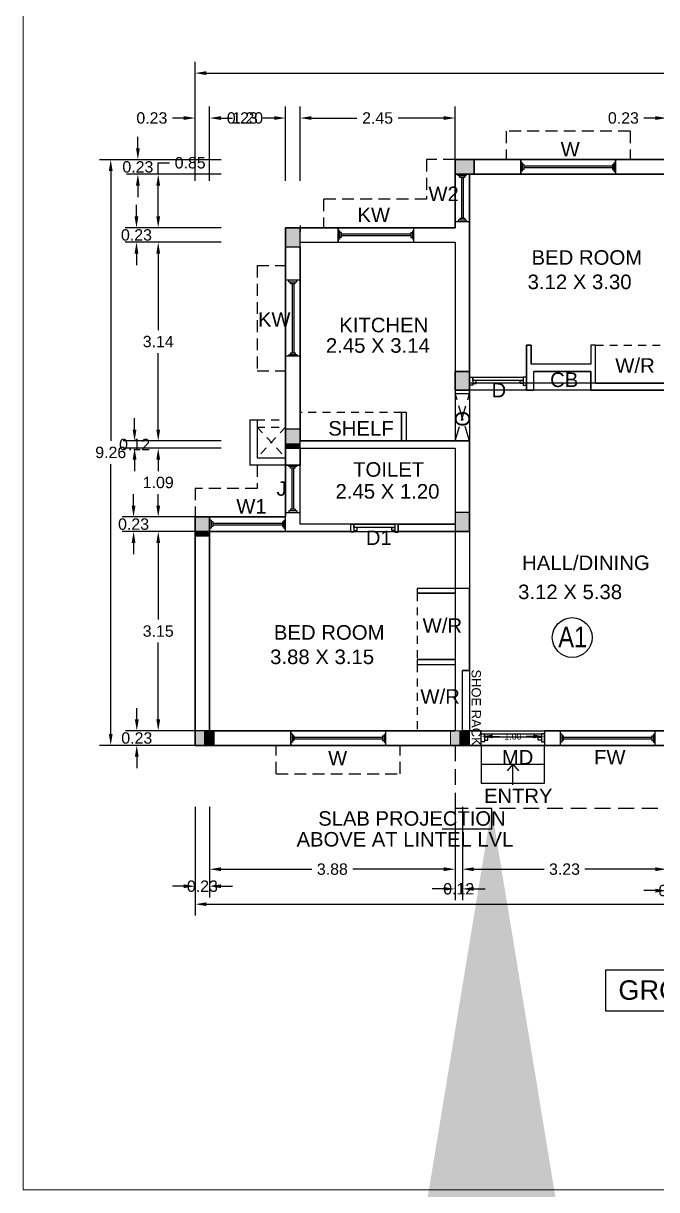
# Model space of a CAD drawing. Header units: metres. Extents: x 10 to 343, y 349 to 530.
# Drawn here: x 148.91 to 158.92, y 367.64 to 386.07 of the extents above; entities that cross this region are included whole.
import ezdxf

# ---------------------------------------------------------------- set-up
doc = ezdxf.new("R2010")
doc.units = ezdxf.units.M
for name, pattern in [('ACAD_ISO02W100', [15, 12, -3]), ('DOT', [0.25, 0, -0.25]), ('HIDDEN', [0.375, 0.25, -0.125]), ('HIDDEN2', [0.1875, 0.125, -0.0625])]:
    doc.linetypes.add(name, pattern=pattern)
for name, color, linetype in [('BLK_1_FLR_0_BLT_UP_AREA', 7, 'Continuous'), ('BLK_1_FLR_0_CARPET_AREA', 25, 'Continuous'), ('BLK_1_FLR_0_KITCHEN', 1, 'Continuous'), ('BLK_1_FLR_0_REGULAR_ROOM_1', 1, 'Continuous'), ('BLK_1_FLR_0_REGULAR_ROOM_2', 1, 'Continuous'), ('BLK_1_FLR_0_REGULAR_ROOM_3', 1, 'Continuous'), ('BLK_1_FLR_0_UNITFA_1', 234, 'Continuous'), ('BLK_1_FLR_0_WC_BATH_1', 3, 'Continuous'), ('COLUMN', 7, 'Continuous'), ('DIM', 215, 'Continuous')]:
    doc.layers.add(name, color=color, linetype=linetype)
doc.layers.add('WAL', color=4, linetype='Continuous', lineweight=0)
doc.layers.add('wall', color=7, linetype='Continuous', lineweight=0)
doc.styles.add('ATT', font='swissck.ttf', dxfattribs={"height": 12})
doc.styles.add('RS3', font='romans.shx', dxfattribs={"width": 0.75, "height": 200})
doc.styles.get("Standard").update_dxf_attribs({"font": 'arial.ttf'})
doc.styles.add('style1', font='micross.ttf')
doc.styles.add('style3', font='arial.ttf')
doc.styles.add('style4', font='romans.shx', dxfattribs={"width": 0.75, "height": 175})
doc.dimstyles.new('1', dxfattribs={"dimtxt": 2, "dimasz": 100, "dimexe": 100, "dimexo": 0, "dimgap": 50, "dimtad": 1, "dimdec": 0, "dimzin": 3, "dimdsep": 46, "dimtxsty": 'RS3', "dimblk": 'ARCHTICK', "dimcen": 150, "dimdle": 100, "dimclrd": 256, "dimclre": 256, "dimclrt": 6, "dimadec": 0, "dimazin": 0, "dimtfac": 1, "dimtdec": 0, "dimtmove": 2, "dimatfit": 3, "dimfxl": 0, "dimlwd": -1, "dimlwe": -1, "dimarcsym": 0})
doc.dimstyles.get("Standard").update_dxf_attribs({"dimtxt": 0.18, "dimasz": 0.18, "dimexe": 0.18, "dimexo": 0.0625, "dimgap": 0.09, "dimtad": 0, "dimtih": 1, "dimtoh": 1, "dimzin": 0, "dimdsep": 46, "dimtxsty": 'Standard', "dimcen": 0.09, "dimadec": 0, "dimazin": 0, "dimtfac": 1, "dimtofl": 0, "dimtmove": 0, "dimatfit": 3, "dimfxl": 0, "dimtolj": 1, "dimtzin": 0, "dimarcsym": 0})

# ---------------------------------------------------------------- blocks, each defined once
blk = doc.blocks.new('*D126')
at = {"color": 0, "lineweight": -2}
for p, q in [((151.622, 383.585), (151.622, 385.467)), ((169.392, 383.585), (169.392, 385.467)), ((151.802, 385.287), (160.122, 385.287)), ((169.212, 385.287), (160.892, 385.287))]:
    blk.add_line(p, q, dxfattribs=at)
at = {"color": 0}
for points in [[(151.802, 385.317), (151.802, 385.257), (151.622, 385.287)], [(169.212, 385.317), (169.212, 385.257), (169.392, 385.287)]]:
    blk.add_solid(points, dxfattribs=at)
at = {"layer": 'Defpoints', "color": 0}
for p in [(169.392, 385.287), (151.622, 383.523), (169.392, 383.523)]:
    blk.add_point(p, dxfattribs=at)
at = {"color": 0, "insert": (160.507, 385.287), "char_height": 0.18, "attachment_point": 5}
blk.add_mtext('\\A1;17.77', dxfattribs=at)
blk = doc.blocks.new('*D128')
at = {"color": 0, "lineweight": -2}
for p, q in [((159.077, 383.585), (159.077, 384.757)), ((159.307, 383.585), (159.307, 384.757)), ((158.897, 384.577), (158.717, 384.577)), ((159.487, 384.577), (159.667, 384.577))]:
    blk.add_line(p, q, dxfattribs=at)
at = {"color": 0}
for points in [[(158.897, 384.607), (158.897, 384.547), (159.077, 384.577)], [(159.487, 384.607), (159.487, 384.547), (159.307, 384.577)]]:
    blk.add_solid(points, dxfattribs=at)
at = {"layer": 'Defpoints', "color": 0}
for p in [(159.077, 384.577), (159.077, 383.523), (159.307, 383.523)]:
    blk.add_point(p, dxfattribs=at)
at = {"color": 0, "insert": (158.393, 384.577), "char_height": 0.18, "attachment_point": 5}
blk.add_mtext('\\A1;0.23', dxfattribs=at)
blk = doc.blocks.new('*D139')
at = {"color": 0, "lineweight": -2}
for p, q in [((159.077, 373.693), (159.077, 372.188)), ((159.307, 373.693), (159.307, 372.188)), ((158.897, 372.368), (158.717, 372.368)), ((159.487, 372.368), (159.667, 372.368))]:
    blk.add_line(p, q, dxfattribs=at)
at = {"color": 0}
for points in [[(158.897, 372.398), (158.897, 372.338), (159.077, 372.368)], [(159.487, 372.398), (159.487, 372.338), (159.307, 372.368)]]:
    blk.add_solid(points, dxfattribs=at)
at = {"layer": 'Defpoints', "color": 0}
for p in [(159.077, 373.756), (159.307, 373.756), (159.307, 372.368)]:
    blk.add_point(p, dxfattribs=at)
at = {"color": 0, "insert": (159.192, 372.368), "char_height": 0.18, "attachment_point": 5}
blk.add_mtext('\\A1;0.23', dxfattribs=at)
blk = doc.blocks.new('*D146')
at = {"color": 0, "lineweight": -2}
for p, q in [((151.622, 373.693), (151.622, 371.974)), ((169.392, 373.693), (169.392, 371.974)), ((151.802, 372.154), (160.122, 372.154)), ((169.212, 372.154), (160.892, 372.154))]:
    blk.add_line(p, q, dxfattribs=at)
at = {"color": 0}
for points in [[(151.802, 372.184), (151.802, 372.124), (151.622, 372.154)], [(169.212, 372.184), (169.212, 372.124), (169.392, 372.154)]]:
    blk.add_solid(points, dxfattribs=at)
at = {"layer": 'Defpoints', "color": 0}
for p in [(151.622, 373.756), (169.392, 373.756), (151.622, 372.154)]:
    blk.add_point(p, dxfattribs=at)
at = {"color": 0, "insert": (160.507, 372.154), "char_height": 0.18, "attachment_point": 5}
blk.add_mtext('\\A1;17.77', dxfattribs=at)
blk = doc.blocks.new('_ArchTick')
at = {"color": 0, "linetype": 'ByBlock', "const_width": 0.15}
blk.add_lwpolyline([(-0.5, -0.5), (0.5, 0.5)], dxfattribs=at)
blk = doc.blocks.new('A$C76A0286D')
at = {"linetype": 'ByBlock', "ltscale": 500}
blk.add_hatch(color=8, dxfattribs=at).paths.add_polyline_path([(0, 0), (230, 0), (230, 300), (0, 300)])
at = {"layer": 'COLUMN'}
blk.add_lwpolyline([(230, 300), (230, 0), (0, 0), (0, 300)], close=True, dxfattribs=at)
blk = doc.blocks.new('*D148')
at = {"color": 0, "lineweight": -2}
for p, q in [((159.077, 383.585), (159.077, 384.757)), ((159.307, 383.585), (159.307, 384.757)), ((158.897, 384.577), (158.717, 384.577)), ((159.487, 384.577), (159.667, 384.577))]:
    blk.add_line(p, q, dxfattribs=at)
at = {"color": 0}
for points in [[(158.897, 384.607), (158.897, 384.547), (159.077, 384.577)], [(159.487, 384.607), (159.487, 384.547), (159.307, 384.577)]]:
    blk.add_solid(points, dxfattribs=at)
at = {"layer": 'Defpoints', "color": 0}
for p in [(159.077, 384.577), (159.077, 383.523), (159.307, 383.523)]:
    blk.add_point(p, dxfattribs=at)
at = {"color": 0, "insert": (158.393, 384.577), "char_height": 0.18, "attachment_point": 5}
blk.add_mtext('\\A1;0.23', dxfattribs=at)
blk = doc.blocks.new('*D74')
at = {"color": 0, "lineweight": -2}
for p, q in [((153.282, 383.585), (153.282, 384.757)), ((155.732, 383.585), (155.732, 384.757)), ((153.462, 384.577), (154.181, 384.577)), ((155.552, 384.577), (154.833, 384.577))]:
    blk.add_line(p, q, dxfattribs=at)
at = {"color": 0}
for points in [[(153.462, 384.607), (153.462, 384.547), (153.282, 384.577)], [(155.552, 384.607), (155.552, 384.547), (155.732, 384.577)]]:
    blk.add_solid(points, dxfattribs=at)
at = {"layer": 'Defpoints', "color": 0}
for p in [(153.282, 384.577), (153.282, 383.523), (155.732, 383.523)]:
    blk.add_point(p, dxfattribs=at)
at = {"color": 0, "insert": (154.507, 384.577), "char_height": 0.18, "attachment_point": 5}
blk.add_mtext('\\A1;2.45', dxfattribs=at)
blk = doc.blocks.new('*D75')
at = {"color": 0, "lineweight": -2}
for p, q in [((153.052, 383.585), (153.052, 384.757)), ((153.282, 383.585), (153.282, 384.757)), ((152.872, 384.577), (152.692, 384.577)), ((153.462, 384.577), (153.642, 384.577))]:
    blk.add_line(p, q, dxfattribs=at)
at = {"color": 0}
for points in [[(152.872, 384.607), (152.872, 384.547), (153.052, 384.577)], [(153.462, 384.607), (153.462, 384.547), (153.282, 384.577)]]:
    blk.add_solid(points, dxfattribs=at)
at = {"layer": 'Defpoints', "color": 0}
for p in [(153.052, 384.577), (153.052, 383.523), (153.282, 383.523)]:
    blk.add_point(p, dxfattribs=at)
at = {"color": 0, "insert": (152.368, 384.577), "char_height": 0.18, "attachment_point": 5}
blk.add_mtext('\\A1;0.23', dxfattribs=at)
blk = doc.blocks.new('*D76')
at = {"color": 0, "lineweight": -2}
for p, q in [((151.852, 383.585), (151.852, 384.757)), ((153.052, 383.585), (153.052, 384.757)), ((152.032, 384.577), (152.137, 384.577)), ((152.872, 384.577), (152.767, 384.577))]:
    blk.add_line(p, q, dxfattribs=at)
at = {"color": 0}
for points in [[(152.032, 384.607), (152.032, 384.547), (151.852, 384.577)], [(152.872, 384.607), (152.872, 384.547), (153.052, 384.577)]]:
    blk.add_solid(points, dxfattribs=at)
at = {"layer": 'Defpoints', "color": 0}
for p in [(151.852, 384.577), (151.852, 383.523), (153.052, 383.523)]:
    blk.add_point(p, dxfattribs=at)
at = {"color": 0, "insert": (152.452, 384.577), "char_height": 0.18, "attachment_point": 5}
blk.add_mtext('\\A1;1.20', dxfattribs=at)
blk = doc.blocks.new('*D77')
at = {"color": 0, "lineweight": -2}
for p, q in [((151.622, 383.585), (151.622, 384.757)), ((151.852, 383.585), (151.852, 384.757)), ((151.442, 384.577), (151.262, 384.577)), ((152.032, 384.577), (152.212, 384.577))]:
    blk.add_line(p, q, dxfattribs=at)
at = {"color": 0}
for points in [[(151.442, 384.607), (151.442, 384.547), (151.622, 384.577)], [(152.032, 384.607), (152.032, 384.547), (151.852, 384.577)]]:
    blk.add_solid(points, dxfattribs=at)
at = {"layer": 'Defpoints', "color": 0}
for p in [(151.622, 384.577), (151.622, 383.523), (151.852, 383.523)]:
    blk.add_point(p, dxfattribs=at)
at = {"color": 0, "insert": (150.938, 384.577), "char_height": 0.18, "attachment_point": 5}
blk.add_mtext('\\A1;0.23', dxfattribs=at)
blk = doc.blocks.new('*D78')
at = {"color": 0, "lineweight": -2}
for p, q in [((150.649, 378.454), (150.649, 378.634)), ((152.032, 378.274), (150.469, 378.274)), ((152.032, 378.044), (150.469, 378.044)), ((150.649, 377.864), (150.649, 377.684))]:
    blk.add_line(p, q, dxfattribs=at)
at = {"color": 0}
for points in [[(150.619, 378.454), (150.679, 378.454), (150.649, 378.274)], [(150.619, 377.864), (150.679, 377.864), (150.649, 378.044)]]:
    blk.add_solid(points, dxfattribs=at)
at = {"layer": 'Defpoints', "color": 0}
for p in [(150.649, 378.274), (152.094, 378.274), (152.094, 378.044)]:
    blk.add_point(p, dxfattribs=at)
at = {"color": 0, "insert": (150.649, 378.159), "char_height": 0.18, "attachment_point": 5}
blk.add_mtext('\\A1;0.23', dxfattribs=at)
blk = doc.blocks.new('*D79')
at = {"color": 0, "lineweight": -2}
for p, q in [((152.032, 378.044), (150.859, 378.044)), ((151.039, 377.864), (151.039, 376.651)), ((151.039, 375.074), (151.039, 376.287)), ((152.032, 374.894), (150.859, 374.894))]:
    blk.add_line(p, q, dxfattribs=at)
at = {"color": 0}
for points in [[(151.009, 377.864), (151.069, 377.864), (151.039, 378.044)], [(151.009, 375.074), (151.069, 375.074), (151.039, 374.894)]]:
    blk.add_solid(points, dxfattribs=at)
at = {"layer": 'Defpoints', "color": 0}
for p in [(152.094, 378.044), (151.039, 374.894), (152.094, 374.894)]:
    blk.add_point(p, dxfattribs=at)
at = {"color": 0, "insert": (151.039, 376.469), "char_height": 0.18, "attachment_point": 5}
blk.add_mtext('\\A1;3.15', dxfattribs=at)
blk = doc.blocks.new('*D80')
at = {"color": 0, "lineweight": -2}
for p, q in [((150.7, 375.074), (150.7, 375.254)), ((152.032, 374.894), (150.52, 374.894)), ((152.032, 374.664), (150.52, 374.664)), ((150.7, 374.484), (150.7, 374.304))]:
    blk.add_line(p, q, dxfattribs=at)
at = {"color": 0}
for points in [[(150.67, 375.074), (150.73, 375.074), (150.7, 374.894)], [(150.67, 374.484), (150.73, 374.484), (150.7, 374.664)]]:
    blk.add_solid(points, dxfattribs=at)
at = {"layer": 'Defpoints', "color": 0}
for p in [(152.094, 374.894), (150.7, 374.664), (152.094, 374.664)]:
    blk.add_point(p, dxfattribs=at)
at = {"color": 0, "insert": (150.7, 374.779), "char_height": 0.18, "attachment_point": 5}
blk.add_mtext('\\A1;0.23', dxfattribs=at)
blk = doc.blocks.new('*D81')
at = {"color": 0, "lineweight": -2}
for p, q in [((152.032, 379.359), (150.859, 379.359)), ((151.039, 379.179), (151.039, 378.999)), ((151.039, 378.454), (151.039, 378.635)), ((152.032, 378.274), (150.859, 378.274))]:
    blk.add_line(p, q, dxfattribs=at)
at = {"color": 0}
for points in [[(151.009, 379.179), (151.069, 379.179), (151.039, 379.359)], [(151.009, 378.454), (151.069, 378.454), (151.039, 378.274)]]:
    blk.add_solid(points, dxfattribs=at)
at = {"layer": 'Defpoints', "color": 0}
for p in [(151.039, 379.359), (152.094, 379.359), (152.094, 378.274)]:
    blk.add_point(p, dxfattribs=at)
at = {"color": 0, "insert": (151.039, 378.817), "char_height": 0.18, "attachment_point": 5}
blk.add_mtext('\\A1;1.09', dxfattribs=at)
blk = doc.blocks.new('*D82')
at = {"color": 0, "lineweight": -2}
for p, q in [((150.665, 379.654), (150.665, 379.834)), ((152.032, 379.474), (150.485, 379.474)), ((152.032, 379.359), (150.485, 379.359)), ((150.665, 379.179), (150.665, 378.999))]:
    blk.add_line(p, q, dxfattribs=at)
at = {"color": 0}
for points in [[(150.635, 379.654), (150.695, 379.654), (150.665, 379.474)], [(150.635, 379.179), (150.695, 379.179), (150.665, 379.359)]]:
    blk.add_solid(points, dxfattribs=at)
at = {"layer": 'Defpoints', "color": 0}
for p in [(150.665, 379.474), (152.094, 379.474), (152.094, 379.359)]:
    blk.add_point(p, dxfattribs=at)
at = {"color": 0, "insert": (150.665, 379.417), "char_height": 0.18, "attachment_point": 5}
blk.add_mtext('\\A1;0.12', dxfattribs=at)
blk = doc.blocks.new('*D83')
at = {"color": 0, "lineweight": -2}
for p, q in [((152.032, 382.614), (150.859, 382.614)), ((151.039, 382.434), (151.039, 381.226)), ((151.039, 379.654), (151.039, 380.862)), ((152.032, 379.474), (150.859, 379.474))]:
    blk.add_line(p, q, dxfattribs=at)
at = {"color": 0}
for points in [[(151.009, 382.434), (151.069, 382.434), (151.039, 382.614)], [(151.009, 379.654), (151.069, 379.654), (151.039, 379.474)]]:
    blk.add_solid(points, dxfattribs=at)
at = {"layer": 'Defpoints', "color": 0}
for p in [(151.039, 382.614), (152.094, 382.614), (152.094, 379.474)]:
    blk.add_point(p, dxfattribs=at)
at = {"color": 0, "insert": (151.039, 381.044), "char_height": 0.18, "attachment_point": 5}
blk.add_mtext('\\A1;3.14', dxfattribs=at)
blk = doc.blocks.new('*D84')
at = {"color": 0, "lineweight": -2}
for p, q in [((150.695, 383.024), (150.695, 383.204)), ((152.032, 382.844), (150.515, 382.844)), ((152.032, 382.614), (150.515, 382.614)), ((150.695, 382.434), (150.695, 382.254))]:
    blk.add_line(p, q, dxfattribs=at)
at = {"color": 0}
for points in [[(150.665, 383.024), (150.725, 383.024), (150.695, 382.844)], [(150.665, 382.434), (150.725, 382.434), (150.695, 382.614)]]:
    blk.add_solid(points, dxfattribs=at)
at = {"layer": 'Defpoints', "color": 0}
for p in [(150.695, 382.844), (152.094, 382.844), (152.094, 382.614)]:
    blk.add_point(p, dxfattribs=at)
at = {"color": 0, "insert": (150.695, 382.729), "char_height": 0.18, "attachment_point": 5}
blk.add_mtext('\\A1;0.23', dxfattribs=at)
blk = doc.blocks.new('*D85')
at = {"color": 0, "lineweight": -2}
for p, q in [((151.039, 383.689), (151.039, 383.869)), ((151.039, 383.869), (151.219, 383.869)), ((152.032, 383.689), (150.859, 383.689)), ((151.039, 383.024), (151.039, 383.509)), ((152.032, 382.844), (150.859, 382.844))]:
    blk.add_line(p, q, dxfattribs=at)
at = {"color": 0}
for points in [[(151.009, 383.509), (151.069, 383.509), (151.039, 383.689)], [(151.009, 383.024), (151.069, 383.024), (151.039, 382.844)]]:
    blk.add_solid(points, dxfattribs=at)
at = {"layer": 'Defpoints', "color": 0}
for p in [(151.039, 383.689), (152.094, 383.689), (152.094, 382.844)]:
    blk.add_point(p, dxfattribs=at)
at = {"color": 0, "insert": (151.544, 383.869), "char_height": 0.18, "attachment_point": 5}
blk.add_mtext('\\A1;0.85', dxfattribs=at)
blk = doc.blocks.new('*D86')
at = {"color": 0, "lineweight": -2}
for p, q in [((150.717, 384.099), (150.717, 384.279)), ((152.032, 383.919), (150.537, 383.919)), ((152.032, 383.689), (150.537, 383.689)), ((150.717, 383.509), (150.717, 383.329))]:
    blk.add_line(p, q, dxfattribs=at)
at = {"color": 0}
for points in [[(150.687, 384.099), (150.747, 384.099), (150.717, 383.919)], [(150.687, 383.509), (150.747, 383.509), (150.717, 383.689)]]:
    blk.add_solid(points, dxfattribs=at)
at = {"layer": 'Defpoints', "color": 0}
for p in [(150.717, 383.919), (152.094, 383.919), (152.094, 383.689)]:
    blk.add_point(p, dxfattribs=at)
at = {"color": 0, "insert": (150.717, 383.804), "char_height": 0.18, "attachment_point": 5}
blk.add_mtext('\\A1;0.23', dxfattribs=at)
blk = doc.blocks.new('*D87')
at = {"color": 0, "lineweight": -2}
for p, q in [((152.032, 383.919), (150.108, 383.919)), ((150.288, 383.739), (150.288, 379.474)), ((150.288, 374.844), (150.288, 379.11)), ((152.032, 374.664), (150.108, 374.664))]:
    blk.add_line(p, q, dxfattribs=at)
at = {"color": 0}
for points in [[(150.258, 383.739), (150.318, 383.739), (150.288, 383.919)], [(150.258, 374.844), (150.318, 374.844), (150.288, 374.664)]]:
    blk.add_solid(points, dxfattribs=at)
at = {"layer": 'Defpoints', "color": 0}
for p in [(150.288, 383.919), (152.094, 383.919), (152.094, 374.664)]:
    blk.add_point(p, dxfattribs=at)
at = {"color": 0, "insert": (150.288, 379.292), "char_height": 0.18, "attachment_point": 5}
blk.add_mtext('\\A1;9.26', dxfattribs=at)
blk = doc.blocks.new('*D88')
at = {"color": 0, "lineweight": -2}
for p, q in [((155.847, 373.693), (155.847, 372.527)), ((159.077, 373.693), (159.077, 372.527)), ((156.027, 372.707), (157.138, 372.707)), ((158.897, 372.707), (157.786, 372.707))]:
    blk.add_line(p, q, dxfattribs=at)
at = {"color": 0}
for points in [[(156.027, 372.737), (156.027, 372.677), (155.847, 372.707)], [(158.897, 372.737), (158.897, 372.677), (159.077, 372.707)]]:
    blk.add_solid(points, dxfattribs=at)
at = {"layer": 'Defpoints', "color": 0}
for p in [(155.847, 373.756), (159.077, 373.756), (155.847, 372.707)]:
    blk.add_point(p, dxfattribs=at)
at = {"color": 0, "insert": (157.462, 372.707), "char_height": 0.18, "attachment_point": 5}
blk.add_mtext('\\A1;3.23', dxfattribs=at)
blk = doc.blocks.new('*D89')
at = {"color": 0, "lineweight": -2}
for p, q in [((155.732, 373.693), (155.732, 372.216)), ((155.847, 373.693), (155.847, 372.216)), ((155.552, 372.396), (155.372, 372.396)), ((156.027, 372.396), (156.207, 372.396))]:
    blk.add_line(p, q, dxfattribs=at)
at = {"color": 0}
for points in [[(155.552, 372.426), (155.552, 372.366), (155.732, 372.396)], [(156.027, 372.426), (156.027, 372.366), (155.847, 372.396)]]:
    blk.add_solid(points, dxfattribs=at)
at = {"layer": 'Defpoints', "color": 0}
for p in [(155.732, 373.756), (155.847, 373.756), (155.732, 372.396)]:
    blk.add_point(p, dxfattribs=at)
at = {"color": 0, "insert": (155.789, 372.396), "char_height": 0.18, "attachment_point": 5}
blk.add_mtext('\\A1;0.12', dxfattribs=at)
blk = doc.blocks.new('*D90')
at = {"color": 0, "lineweight": -2}
for p, q in [((151.852, 373.693), (151.852, 372.527)), ((155.732, 373.693), (155.732, 372.527)), ((152.032, 372.707), (153.468, 372.707)), ((155.552, 372.707), (154.116, 372.707))]:
    blk.add_line(p, q, dxfattribs=at)
at = {"color": 0}
for points in [[(152.032, 372.737), (152.032, 372.677), (151.852, 372.707)], [(155.552, 372.737), (155.552, 372.677), (155.732, 372.707)]]:
    blk.add_solid(points, dxfattribs=at)
at = {"layer": 'Defpoints', "color": 0}
for p in [(151.852, 373.756), (155.732, 373.756), (151.852, 372.707)]:
    blk.add_point(p, dxfattribs=at)
at = {"color": 0, "insert": (153.792, 372.707), "char_height": 0.18, "attachment_point": 5}
blk.add_mtext('\\A1;3.88', dxfattribs=at)
blk = doc.blocks.new('*D91')
at = {"color": 0, "lineweight": -2}
for p, q in [((151.622, 373.693), (151.622, 372.258)), ((151.852, 373.693), (151.852, 372.258)), ((151.442, 372.438), (151.262, 372.438)), ((152.032, 372.438), (152.212, 372.438))]:
    blk.add_line(p, q, dxfattribs=at)
at = {"color": 0}
for points in [[(151.442, 372.468), (151.442, 372.408), (151.622, 372.438)], [(152.032, 372.468), (152.032, 372.408), (151.852, 372.438)]]:
    blk.add_solid(points, dxfattribs=at)
at = {"layer": 'Defpoints', "color": 0}
for p in [(151.622, 373.756), (151.852, 373.756), (151.622, 372.438)]:
    blk.add_point(p, dxfattribs=at)
at = {"color": 0, "insert": (151.737, 372.438), "char_height": 0.18, "attachment_point": 5}
blk.add_mtext('\\A1;0.23', dxfattribs=at)
blk = doc.blocks.new('*D67')
at = {"color": 0, "lineweight": -2}
for p, q in [((156.327, 374.805), (156.432, 374.805)), ((156.967, 374.805), (156.862, 374.805))]:
    blk.add_line(p, q, dxfattribs=at)
at = {"color": 0}
for points in [[(156.327, 374.835), (156.327, 374.775), (156.147, 374.805)], [(156.967, 374.835), (156.967, 374.775), (157.147, 374.805)]]:
    blk.add_solid(points, dxfattribs=at)
at = {"layer": 'Defpoints', "color": 0}
for p in [(156.147, 375.009), (157.147, 375.009), (156.147, 374.805)]:
    blk.add_point(p, dxfattribs=at)
at = {"color": 0, "insert": (156.647, 374.805), "char_height": 0.1, "attachment_point": 5}
blk.add_mtext('\\A1;1.00', dxfattribs=at)

msp = doc.modelspace()

# ---------------------------------------------------------------- hatches: boundary and pattern name
at = {"linetype": 'ByBlock', "ltscale": 500}
for points in [[(153.2819, 379.3592), (153.2819, 379.6592), (153.0519, 379.6592), (153.0519, 379.3592)], [(153.0519, 379.4392), (153.2819, 379.4392), (153.2819, 379.3592), (153.0519, 379.3592)], [(151.8519, 377.9742), (151.8519, 378.2742), (151.6219, 378.2742), (151.6219, 377.9742)], [(151.6219, 378.0542), (151.8519, 378.0542), (151.8519, 377.9742), (151.6219, 377.9742)]]:
    msp.add_hatch(color=8, dxfattribs=at).paths.add_polyline_path(points)
at = {"layer": 'WAL', "linetype": 'ByBlock', "ltscale": 500}
for points in [[(151.6219, 374.6642), (151.9219, 374.6642), (151.9219, 374.8942), (151.6219, 374.8942)], [(151.7619, 374.8942), (151.8419, 374.8942), (151.8419, 374.7792), (151.7619, 374.7792)], [(151.8419, 374.8942), (151.9219, 374.8942), (151.9219, 374.6642), (151.8419, 374.6642)], [(155.6619, 374.6642), (155.9619, 374.6642), (155.9619, 374.8942), (155.6619, 374.8942)], [(155.8019, 374.8942), (155.8819, 374.8942), (155.8819, 374.7792), (155.8019, 374.7792)], [(155.8819, 374.8942), (155.9619, 374.8942), (155.9619, 374.6642), (155.8819, 374.6642)], [(151.7619, 374.7792), (151.8419, 374.7792), (151.8419, 374.6642), (151.7619, 374.6642)], [(155.8019, 374.7792), (155.8819, 374.7792), (155.8819, 374.6642), (155.8019, 374.6642)]]:
    msp.add_hatch(color=7, dxfattribs=at).paths.add_polyline_path(points)

# ---------------------------------------------------------------- linework, layer by layer
at = {"linetype": 'HIDDEN2', "ltscale": 1.5}
for p, q in [((158.4994, 384.3692), (156.5394, 384.3692)), ((156.5394, 384.3692), (156.5394, 383.9192)), ((158.4994, 384.3692), (158.4994, 383.9192)), ((153.6519, 383.2942), (153.6519, 382.8442)), ((152.6019, 382.2442), (152.6019, 380.5842)), ((152.6019, 382.2442), (153.0519, 382.2442)), ((152.6019, 380.5842), (153.0519, 380.5842)), ((152.6019, 379.0942), (152.6019, 378.7242)), ((152.6019, 378.7242), (151.6219, 378.7242)), ((151.6219, 378.7242), (151.6219, 378.2742)), ((152.9044, 374.2142), (152.9044, 374.6642)), ((154.8644, 374.2142), (154.8644, 374.6642)), ((152.9044, 374.2142), (154.8644, 374.2142))]:
    msp.add_line(p, q, dxfattribs=at)
for p, q in [((155.7319, 383.9192), (155.7319, 382.8442)), ((155.7319, 383.9192), (159.0769, 383.9192)), ((155.7319, 383.6892), (155.7319, 383.9192)), ((156.7694, 383.9178), (156.7694, 383.6892)), ((158.2694, 383.9178), (158.2694, 383.6892)), ((158.2694, 383.6892), (158.2694, 383.9178)), ((156.7948, 383.867), (156.7694, 383.867)), ((156.7948, 383.74), (156.7694, 383.74)), ((156.7948, 383.867), (156.7948, 383.74)), ((156.8202, 383.8416), (156.7948, 383.8416)), ((156.8202, 383.7654), (156.7948, 383.7654)), ((156.8202, 383.8416), (156.8202, 383.7654)), ((158.2186, 383.815), (156.8202, 383.815)), ((158.2186, 383.7888), (156.8202, 383.7888)), ((158.2186, 383.8416), (158.2186, 383.7654)), ((158.2186, 383.8416), (158.244, 383.8416)), ((158.2186, 383.7654), (158.244, 383.7654)), ((158.244, 383.867), (158.244, 383.74)), ((158.244, 383.867), (158.2694, 383.867)), ((158.244, 383.74), (158.2694, 383.74)), ((155.9619, 383.6892), (155.7319, 383.6892)), ((155.9619, 383.6892), (155.7319, 383.6892)), ((155.7319, 383.6892), (155.9605, 383.6892)), ((155.7827, 383.6638), (155.7827, 383.6892)), ((155.9097, 383.6638), (155.7827, 383.6638)), ((155.8081, 383.6384), (155.8081, 383.6638)), ((155.8843, 383.6384), (155.8081, 383.6384)), ((155.8315, 383.6384), (155.8315, 382.99)), ((155.8577, 383.6384), (155.8577, 382.99)), ((155.8843, 383.6384), (155.8843, 383.6638)), ((155.9097, 383.6638), (155.9097, 383.6892)), ((155.9619, 383.6892), (155.9619, 380.2242)), ((155.9619, 383.6892), (159.0769, 383.6892)), ((153.0519, 382.8442), (153.0519, 379.2092)), ((153.0519, 382.8442), (155.7319, 382.8442)), ((153.8819, 382.8423), (153.8819, 382.6142)), ((155.0819, 382.6142), (155.0819, 382.8442)), ((155.9619, 382.9392), (155.7319, 382.9392)), ((155.9619, 382.9392), (155.7319, 382.9392)), ((155.9619, 382.9392), (155.7319, 382.9392)), ((155.9097, 382.9646), (155.7827, 382.9646)), ((155.7827, 382.9646), (155.7827, 382.9392)), ((155.8843, 382.99), (155.8081, 382.99)), ((155.8081, 382.99), (155.8081, 382.9646)), ((155.8843, 382.99), (155.8843, 382.9646)), ((155.9097, 382.9646), (155.9097, 382.9392)), ((153.9073, 382.792), (153.8819, 382.792)), ((153.9073, 382.665), (153.8819, 382.665)), ((153.9073, 382.792), (153.9073, 382.665)), ((153.9327, 382.7666), (153.9073, 382.7666)), ((153.9327, 382.6904), (153.9073, 382.6904)), ((153.9327, 382.7666), (153.9327, 382.6904)), ((155.0311, 382.7414), (153.9327, 382.7414)), ((155.0311, 382.7152), (153.9327, 382.7152)), ((155.0311, 382.768), (155.0311, 382.6918)), ((155.0311, 382.768), (155.0565, 382.768)), ((155.0311, 382.6918), (155.0565, 382.6918)), ((155.0565, 382.7934), (155.0565, 382.6664)), ((155.0565, 382.7934), (155.0819, 382.7934)), ((155.0565, 382.6664), (155.0819, 382.6664)), ((153.2819, 382.6142), (155.7319, 382.6142)), ((153.2819, 382.5442), (153.2819, 379.4742)), ((155.7319, 382.6142), (155.7319, 380.2242)), ((153.2819, 382.0142), (153.0519, 382.0142)), ((153.1027, 381.9888), (153.1027, 382.0142)), ((153.1027, 381.9888), (153.2297, 381.9888)), ((153.1281, 381.9634), (153.1281, 381.9888)), ((153.1281, 381.9634), (153.2043, 381.9634)), ((153.1547, 381.9634), (153.1547, 380.865)), ((153.1809, 381.9634), (153.1809, 380.865)), ((153.2043, 381.9634), (153.2043, 381.9888)), ((153.2297, 381.9888), (153.2297, 382.0142)), ((156.8619, 380.6892), (156.8619, 380.9892)), ((156.8619, 380.9892), (156.9369, 380.9892)), ((156.9369, 380.9892), (156.9369, 380.6892)), ((157.9519, 380.9892), (157.8769, 380.9892)), ((157.8769, 380.9892), (157.8769, 380.6892)), ((157.9519, 380.6892), (157.9519, 380.9892)), ((153.2819, 380.8142), (153.0519, 380.8142)), ((153.1041, 380.8396), (153.2311, 380.8396)), ((153.1041, 380.8396), (153.1041, 380.8142)), ((153.1295, 380.865), (153.2057, 380.865)), ((153.1295, 380.865), (153.1295, 380.8396)), ((153.2057, 380.865), (153.2057, 380.8396)), ((153.2311, 380.8396), (153.2311, 380.8142)), ((156.8619, 380.2742), (156.8619, 380.6892)), ((157.8769, 380.6892), (156.9369, 380.6892)), ((157.9519, 380.3892), (157.9519, 380.6892)), ((156.9769, 380.2742), (156.9769, 380.5742)), ((157.8769, 380.5742), (156.9769, 380.5742)), ((157.8769, 380.2742), (157.8769, 380.5742)), ((155.9619, 380.2742), (155.7319, 380.2742)), ((156.9769, 380.2742), (156.8619, 380.2742)), ((157.8769, 380.2742), (159.0769, 380.2742)), ((157.9519, 380.3892), (159.0769, 380.3892)), ((155.7319, 380.2242), (155.9619, 380.2242)), ((154.887, 379.474), (154.887, 379.924)), ((154.962, 379.924), (154.887, 379.924)), ((154.962, 379.474), (154.962, 379.924)), ((152.4869, 379.8092), (152.6019, 379.8092)), ((152.4869, 379.8092), (152.4869, 379.0942)), ((152.6019, 379.8092), (152.6019, 379.2092)), ((153.2819, 379.4742), (155.9619, 379.4742)), ((153.2819, 379.3592), (155.7319, 379.3592)), ((153.2819, 379.3592), (153.2819, 379.0942)), ((155.7319, 379.3592), (155.7319, 378.1592)), ((155.9619, 379.4742), (155.9619, 378.0442)), ((152.6019, 379.2092), (153.0519, 379.2092)), ((153.0519, 379.0942), (152.4869, 379.0942)), ((153.2819, 379.0942), (153.0519, 379.0942)), ((153.2819, 379.0942), (153.0519, 379.0942)), ((153.0533, 379.0942), (153.2819, 379.0942)), ((153.1041, 379.0688), (153.1041, 379.0942)), ((153.2311, 379.0688), (153.1041, 379.0688)), ((153.1295, 379.0434), (153.1295, 379.0688)), ((153.2057, 379.0434), (153.1295, 379.0434)), ((153.1529, 379.0434), (153.1529, 378.395)), ((153.1791, 379.0434), (153.1791, 378.395)), ((153.2057, 379.0434), (153.2057, 379.0688)), ((153.2311, 379.0688), (153.2311, 379.0942)), ((153.2819, 378.1592), (153.2819, 379.0942)), ((153.2057, 378.395), (153.1295, 378.395)), ((153.1295, 378.395), (153.1295, 378.3696)), ((153.2057, 378.395), (153.2057, 378.3696)), ((151.8519, 378.2742), (151.6219, 378.2742)), ((153.0519, 378.2742), (151.8519, 378.2742)), ((151.8519, 378.2723), (151.8519, 378.0442)), ((151.8773, 378.222), (151.8519, 378.222)), ((151.8773, 378.222), (151.8773, 378.095)), ((153.0265, 378.2234), (153.0265, 378.0964)), ((153.0265, 378.2234), (153.0519, 378.2234)), ((153.0519, 378.3445), (153.2819, 378.3445)), ((153.0519, 378.3442), (153.2819, 378.3442)), ((153.0519, 378.0442), (153.0519, 378.2742)), ((153.2311, 378.3696), (153.1041, 378.3696)), ((153.1041, 378.3696), (153.1041, 378.3442)), ((153.2311, 378.3696), (153.2311, 378.3442)), ((155.9619, 378.2742), (155.9619, 378.0442)), ((151.8773, 378.095), (151.8519, 378.095)), ((154.0819, 378.0442), (151.8519, 378.0442)), ((151.9027, 378.1966), (151.8773, 378.1966)), ((151.9027, 378.1204), (151.8773, 378.1204)), ((151.9027, 378.1966), (151.9027, 378.1204)), ((153.0011, 378.1714), (151.9027, 378.1714)), ((153.0011, 378.1452), (151.9027, 378.1452)), ((153.0011, 378.198), (153.0011, 378.1218)), ((153.0011, 378.198), (153.0265, 378.198)), ((153.0011, 378.1218), (153.0265, 378.1218)), ((153.0265, 378.0964), (153.0519, 378.0964)), ((154.0819, 378.1592), (153.2819, 378.1592)), ((154.0819, 378.0442), (154.0819, 378.1592)), ((154.8319, 378.0442), (154.8319, 378.1592)), ((154.8319, 378.1592), (155.7319, 378.1592)), ((155.9619, 378.0442), (154.8319, 378.0442)), ((155.1319, 378.0442), (155.1319, 378.0442)), ((155.7319, 378.0442), (155.7319, 378.0442)), ((155.7319, 377.1442), (155.1319, 377.1442)), ((155.1319, 377.1442), (155.1319, 377.0692)), ((155.7319, 377.1442), (155.7319, 374.8942)), ((155.9619, 377.1442), (155.7319, 377.1442)), ((155.9619, 377.1442), (155.9619, 375.8492)), ((155.7319, 377.0692), (155.1319, 377.0692)), ((155.1319, 376.0192), (155.7319, 376.0192)), ((155.1319, 376.0192), (155.1319, 375.9442)), ((155.1319, 375.9442), (155.7319, 375.9442)), ((155.8469, 375.5642), (155.8469, 375.8492)), ((155.9619, 375.8492), (155.8469, 375.8492)), ((155.8469, 374.8942), (155.8469, 375.5642)), ((153.1344, 374.8942), (153.1344, 374.6642)), ((153.1344, 374.6642), (153.1344, 374.8942)), ((154.6344, 374.8942), (154.6344, 374.6642)), ((157.3919, 374.8942), (157.3919, 374.6642)), ((158.8919, 374.8942), (158.8919, 374.6642)), ((153.1598, 374.842), (153.1344, 374.842)), ((153.1598, 374.715), (153.1344, 374.715)), ((153.1598, 374.842), (153.1598, 374.715)), ((153.1852, 374.8166), (153.1598, 374.8166)), ((153.1852, 374.7404), (153.1598, 374.7404)), ((153.1852, 374.8166), (153.1852, 374.7404)), ((154.5836, 374.79), (153.1852, 374.79)), ((154.5836, 374.7638), (153.1852, 374.7638)), ((154.5836, 374.8166), (154.5836, 374.7404)), ((154.5836, 374.8166), (154.609, 374.8166)), ((154.5836, 374.7404), (154.609, 374.7404)), ((154.609, 374.842), (154.609, 374.715)), ((154.609, 374.842), (154.6344, 374.842)), ((154.609, 374.715), (154.6344, 374.715)), ((157.4173, 374.842), (157.3919, 374.842)), ((157.4173, 374.715), (157.3919, 374.715)), ((157.4173, 374.842), (157.4173, 374.715)), ((157.4427, 374.8166), (157.4173, 374.8166)), ((157.4427, 374.7404), (157.4173, 374.7404)), ((157.4427, 374.8166), (157.4427, 374.7404)), ((158.8411, 374.79), (157.4427, 374.79)), ((158.8411, 374.7638), (157.4427, 374.7638)), ((158.8411, 374.8166), (158.8411, 374.7404)), ((158.8411, 374.8166), (158.8665, 374.8166)), ((158.8411, 374.7404), (158.8665, 374.7404)), ((158.8665, 374.842), (158.8665, 374.715)), ((158.8665, 374.842), (158.8919, 374.842)), ((158.8665, 374.715), (158.8919, 374.715)), ((157.1469, 374.6642), (156.1469, 374.6642)), ((157.1469, 374.6642), (156.1469, 374.6642)), ((156.1469, 374.6642), (156.1469, 374.0642)), ((156.1469, 374.6642), (157.1469, 374.6642)), ((159.3069, 374.6642), (157.1469, 374.6642)), ((157.1469, 374.0642), (157.1469, 374.6642)), ((156.1469, 374.3642), (157.1469, 374.3642)), ((156.1469, 374.0642), (157.1469, 374.0642))]:
    msp.add_line(p, q)
at = {"ltscale": 400}
for p, q in [((156.7694, 383.6892), (156.7694, 383.9192)), ((153.8819, 382.6142), (153.8819, 382.8442)), ((155.0819, 382.6142), (155.0819, 382.8442)), ((153.2819, 382.0142), (153.0519, 382.0142)), ((153.2819, 382.0142), (153.0519, 382.0142)), ((153.0519, 378.0442), (153.0519, 379.0942)), ((151.8519, 378.0442), (151.8519, 378.2742)), ((151.8519, 378.0442), (151.8519, 378.2742)), ((153.0519, 378.0442), (153.0519, 378.2742)), ((157.1469, 374.8942), (157.1469, 374.6642)), ((159.0769, 374.8942), (157.1469, 374.8942))]:
    msp.add_line(p, q, dxfattribs=at)
at = {"linetype": 'DOT', "ltscale": 200}
msp.add_line((153.2819, 382.8782), (153.2819, 382.6142), dxfattribs=at)
at = {"linetype": 'HIDDEN', "ltscale": 0.5}
for p, q in [((155.1319, 382.6142), (155.7319, 382.6142)), ((157.9519, 380.9892), (159.0769, 380.9892)), ((157.8769, 380.2742), (156.9769, 380.2742)), ((154.887, 379.924), (153.2819, 379.9242)), ((152.6019, 379.8092), (153.0519, 379.8092)), ((152.6019, 379.6942), (153.0519, 379.6942)), ((152.6019, 379.6942), (153.0519, 379.2092)), ((153.0519, 379.6942), (152.6019, 379.2092)), ((155.7319, 378.0442), (155.1319, 378.0442)), ((155.1319, 377.0692), (155.1319, 376.0192)), ((155.1319, 375.9442), (155.1319, 374.8942))]:
    msp.add_line(p, q, dxfattribs=at)
at = {"linetype": 'ByBlock', "ltscale": 500}
msp.add_line((153.2819, 379.3592), (153.2819, 379.5892), dxfattribs=at)
at = {"linetype": 'Continuous'}
for p, q in [((153.0519, 379.0942), (153.2819, 379.0942)), ((156.6469, 374.3642), (156.5579, 374.2614)), ((156.6469, 374.0382), (156.6469, 374.3642)), ((156.6469, 374.3642), (156.7359, 374.2614))]:
    msp.add_line(p, q, dxfattribs=at)
at = {"color": 7}
for p, q in [((151.6219, 378.2742), (151.6219, 374.6642)), ((151.8519, 378.0442), (151.8519, 374.8942)), ((151.8519, 374.8942), (155.7319, 374.8942)), ((151.6219, 374.6642), (156.1469, 374.6642))]:
    msp.add_line(p, q, dxfattribs=at)
at = {"linetype": 'HIDDEN2', "ltscale": 2}
for p in [(155.7319, 374.6642), (161.9369, 373.6642)]:
    msp.add_line(p, (155.7319, 373.6642), dxfattribs=at)
at = {"linetype": 'HIDDEN2', "ltscale": 1.5}
msp.add_lwpolyline([(155.7319, 383.9192), (155.2819, 383.9192), (155.2819, 383.2942), (153.6519, 383.2942)], dxfattribs=at)
at = {"linetype": 'Continuous', "lineweight": -3}
for points in [[(156.0127, 380.3547), (155.9619, 380.3547), (155.9619, 380.4817), (156.0127, 380.4817)], [(156.8111, 380.4817), (156.8111, 380.4309), (156.0127, 380.4309), (156.0127, 380.4817)], [(156.0127, 380.3801), (156.0635, 380.3801), (156.0635, 380.4309), (156.0127, 380.4309)], [(156.8111, 380.3801), (156.7603, 380.3801), (156.7603, 380.4309), (156.8111, 380.4309)], [(156.8111, 380.3547), (156.8619, 380.3547), (156.8619, 380.4817), (156.8111, 380.4817)], [(154.1327, 378.0322), (154.0819, 378.0322), (154.0819, 378.1592), (154.1327, 378.1592)], [(154.7811, 378.1592), (154.7811, 378.1084), (154.1327, 378.1084), (154.1327, 378.1592)], [(154.1327, 378.0576), (154.1835, 378.0576), (154.1835, 378.1084), (154.1327, 378.1084)], [(154.7811, 378.0576), (154.7303, 378.0576), (154.7303, 378.1084), (154.7811, 378.1084)], [(154.7811, 378.0322), (154.8319, 378.0322), (154.8319, 378.1592), (154.7811, 378.1592)], [(156.1977, 374.7184), (156.1469, 374.7184), (156.1469, 374.8454), (156.1977, 374.8454)], [(157.0961, 374.8454), (157.0961, 374.7946), (156.1977, 374.7946), (156.1977, 374.8454)], [(156.1977, 374.7438), (156.2485, 374.7438), (156.2485, 374.7946), (156.1977, 374.7946)], [(157.0961, 374.7438), (157.0453, 374.7438), (157.0453, 374.7946), (157.0961, 374.7946)], [(157.0961, 374.7184), (157.1469, 374.7184), (157.1469, 374.8454), (157.0961, 374.8454)]]:
    msp.add_lwpolyline(points, close=True, dxfattribs=at)
at = {"linetype": 'ACAD_ISO02W100', "ltscale": 0.02}
for points in [[(155.9619, 379.4742), (155.7319, 380.2242)], [(155.7319, 379.4742), (155.9619, 380.2242)]]:
    msp.add_lwpolyline(points, dxfattribs=at)
at = {"linetype": 'HIDDEN', "ltscale": 0.5}
msp.add_lwpolyline([(155.9619, 375.8492), (155.9619, 374.8942)], dxfattribs=at)
msp.add_lwpolyline([(158.1175, 371.1163), (163.3321, 371.1163), (163.3321, 370.4625), (158.1175, 370.4625)], close=True)
at = {"linetype": 'Continuous', "lineweight": -3}
msp.add_circle((157.5834, 376.3679), 0.3146, dxfattribs=at)
at = {"layer": 'BLK_1_FLR_0_BLT_UP_AREA', "color": 7}
msp.add_lwpolyline([(169.3919, 374.6642), (169.3919, 378.2742), (167.9619, 378.2742), (167.9619, 382.8442), (165.2819, 382.8442), (165.2819, 383.9192), (161.7069, 383.9192), (161.7064, 382.4892), (159.3069, 382.4892), (159.3069, 383.9192), (155.7319, 383.9192), (155.7319, 382.8442), (153.0519, 382.8442), (153.0519, 378.2742), (151.6219, 378.2742), (151.6219, 374.6642), (167.8794, 374.6642)], close=True, dxfattribs=at)
at = {"layer": 'BLK_1_FLR_0_CARPET_AREA', "color": 7}
for points in [[(159.0769, 374.8942), (157.1469, 374.8942), (157.1469, 374.6642), (156.1469, 374.6642), (156.1469, 374.8942), (155.8469, 374.8942), (155.8469, 375.8492), (155.9619, 375.8492), (155.9619, 377.1442), (155.1319, 377.1442), (155.1319, 377.0692), (155.7319, 377.0692), (155.7319, 376.0192), (155.1319, 376.0192), (155.1319, 375.9442), (155.7319, 375.9442), (155.7319, 374.8942), (151.8519, 374.8942), (151.8519, 378.0442), (154.0819, 378.0442), (154.0819, 378.1592), (153.2819, 378.1592), (153.2819, 379.3592), (155.7319, 379.3592), (155.7319, 378.1592), (154.8319, 378.1592), (154.8319, 378.0442), (155.9619, 378.0442), (155.9619, 379.4742), (154.962, 379.4742), (154.962, 379.924), (154.887, 379.924), (154.887, 379.4742), (153.2819, 379.4742), (153.2819, 382.6142), (155.7319, 382.6142), (155.7319, 380.2242), (155.9619, 380.2242), (155.9619, 383.6892), (159.0769, 383.6892)], [(159.0769, 380.3892), (157.9519, 380.3892), (157.9519, 380.9892), (157.8769, 380.9892), (157.8769, 380.6892), (156.9369, 380.6892), (156.9369, 380.9892), (156.8619, 380.9892), (156.8619, 380.2742), (156.9769, 380.2742), (156.9769, 380.5742), (157.8769, 380.5742), (157.8769, 380.2742), (159.1919, 380.2742)]]:
    msp.add_lwpolyline(points, dxfattribs=at)
at = {"layer": 'BLK_1_FLR_0_KITCHEN', "color": 1}
msp.add_lwpolyline([(153.2819, 382.6142), (155.7319, 382.6142), (155.7319, 379.4742), (153.2819, 379.4742)], close=True, dxfattribs=at)
at = {"layer": 'BLK_1_FLR_0_REGULAR_ROOM_1', "color": 1}
msp.add_lwpolyline([(159.0769, 374.8942), (159.0769, 380.2742), (155.9619, 380.2742), (155.9619, 374.8942), (159.0769, 374.8942)], dxfattribs=at)
at = {"layer": 'BLK_1_FLR_0_REGULAR_ROOM_2', "color": 1}
msp.add_lwpolyline([(151.8519, 374.8942), (151.8519, 378.0442), (155.7319, 378.0442), (155.7319, 374.8942), (151.8519, 374.8942)], close=True, dxfattribs=at)
at = {"layer": 'BLK_1_FLR_0_REGULAR_ROOM_3', "color": 1}
msp.add_lwpolyline([(159.0769, 380.5742), (159.0769, 383.6892), (155.9619, 383.6892), (155.9619, 380.3903), (159.0769, 380.3903)], close=True, dxfattribs=at)
at = {"layer": 'BLK_1_FLR_0_UNITFA_1', "color": 234, "ltscale": 0.5}
msp.add_lwpolyline([(151.6219, 374.6642), (151.6219, 378.2742), (153.0519, 378.2742), (153.0519, 382.8442), (155.7319, 382.8442), (155.7319, 383.9192), (159.3069, 383.9192), (159.3069, 382.4892), (159.3069, 382.4892), (160.6219, 382.4892), (160.6219, 379.5242), (161.9369, 379.5245), (161.9369, 374.6642), (151.6219, 374.6642)], close=True, dxfattribs=at)
at = {"layer": 'BLK_1_FLR_0_WC_BATH_1', "color": 223}
msp.add_lwpolyline([(153.2819, 378.1592), (153.2819, 379.3592), (155.7319, 379.3592), (155.7319, 378.1592), (153.2819, 378.1592)], close=True, dxfattribs=at)
at = {"layer": 'COLUMN'}
for points in [[(153.0519, 379.6592), (153.0519, 379.3592), (153.2819, 379.3592), (153.2819, 379.6592)], [(151.6219, 378.2742), (151.6219, 377.9742), (151.8519, 377.9742), (151.8519, 378.2742)]]:
    msp.add_lwpolyline(points, close=True, dxfattribs=at)
at = {"layer": 'DIM', "color": 3, "linetype": 'ByBlock', "ltscale": 500}
for p, q in [((155.7319, 383.9192), (156.0319, 383.9192)), ((156.0319, 383.9192), (156.0319, 383.6892)), ((155.7319, 383.6892), (156.0319, 383.6892)), ((153.0519, 382.8442), (153.0519, 382.5442)), ((153.0519, 382.8442), (153.0519, 382.5442)), ((153.0519, 382.5442), (153.2819, 382.5442)), ((153.0519, 382.5442), (153.2819, 382.5442)), ((155.7319, 380.2742), (155.7319, 380.5742)), ((155.7319, 380.5742), (155.9619, 380.5742)), ((155.7319, 380.2742), (155.7319, 380.5742)), ((155.7319, 380.5742), (155.9619, 380.5742)), ((153.2819, 379.6592), (153.0519, 379.6592)), ((153.2819, 379.3592), (153.2819, 379.6592)), ((155.9619, 378.3442), (155.7319, 378.3442)), ((155.9619, 378.0442), (155.9619, 378.3442))]:
    msp.add_line(p, q, dxfattribs=at)
at = {"layer": 'WAL', "color": 7, "linetype": 'ByBlock', "ltscale": 500}
for p, q in [((151.9219, 374.8942), (151.6219, 374.8942)), ((151.6219, 374.8942), (151.6219, 374.6642)), ((151.9219, 374.6642), (151.9219, 374.8942)), ((155.6619, 374.8942), (155.6619, 374.6642)), ((155.9619, 374.8942), (155.6619, 374.8942)), ((155.6619, 374.8942), (155.6619, 374.6642)), ((156.1469, 374.8942), (155.8469, 374.8942)), ((155.9619, 374.6642), (155.9619, 374.8942)), ((155.9619, 374.6642), (155.9619, 374.8942)), ((156.1469, 374.8942), (156.1469, 374.6642)), ((151.6219, 374.6642), (151.9219, 374.6642)), ((155.6619, 374.6642), (155.9619, 374.6642)), ((155.6619, 374.6642), (155.9619, 374.6642))]:
    msp.add_line(p, q, dxfattribs=at)
at = {"layer": 'wall'}
msp.add_lwpolyline([(148.906, 367.6428), (192.1057, 367.6428), (192.1057, 398.1209), (148.906, 398.1209)], close=True, dxfattribs=at)

# ---------------------------------------------------------------- block references
at = {"layer": 'DIM', "color": 3, "linetype": 'ByBlock', "ltscale": 500, "xscale": -0.0010000024684596, "yscale": 0.0010000024684596, "zscale": 0.0010000024684596}
for p, rotation in [((156.0319, 383.9192), 90), ((153.0519, 382.8442), 180), ((155.7319, 380.5742), 180), ((155.7319, 378.3442), 180)]:
    msp.add_blockref('A$C76A0286D', p, dxfattribs=dict(at, rotation=rotation))

# ---------------------------------------------------------------- texts
for s, height, style, p in [('W', 0.2286, 'style1', (157.4016, 383.9707)), ('W2', 0.2286, 'style1', (155.3115, 383.2643)), ('KW', 0.2286, 'style1', (154.1893, 382.933)), ('BED ROOM', 0.23, 'style1', (156.9404, 382.2587)), ('3.12 X 3.30', 0.23, 'style1', (156.8792, 381.873)), ('KW', 0.2286, 'style1', (152.6158, 381.2804)), ('KITCHEN', 0.23, 'style1', (153.8998, 381.1911)), ('2.45 X 3.14', 0.23, 'style1', (153.6894, 380.8678)), ('W/R', 0.23, 'style1', (158.2644, 380.5515)), ('CB', 0.23, 'style1', (157.2347, 380.3264)), ('D', 0.2286, 'style1', (156.309, 380.1627)), ('SHELF', 0.23, 'style1', (153.7268, 379.5586)), ('TOILET', 0.23, 'style1', (154.1194, 378.9087)), ('J', 0.2286, 'style1', (152.9089, 378.6084)), ('2.45 X 1.20', 0.23, 'style1', (153.8421, 378.5629)), ('W1', 0.2286, 'style1', (152.2734, 378.3276)), ('D1', 0.2286, 'style1', (154.3221, 377.8303)), (' HALL/DINING', 0.23, 'style1', (156.7023, 377.4338)), ('3.12 X 5.38', 0.23, 'style1', (156.7289, 376.9744)), ('BED ROOM', 0.23, 'style1', (152.8673, 376.3338)), ('W/R', 0.23, 'style1', (155.2191, 376.4423)), ('A1', 0.32497, 'ATT', (157.3638, 376.2154)), ('3.88 X 3.15', 0.23, 'style1', (152.8084, 375.9481)), ('W/R', 0.23, 'style1', (155.1835, 375.3207)), ('W', 0.2286, 'style1', (153.7249, 374.3488)), ('MD', 0.2286, 'style1', (156.4728, 374.3621)), ('FW', 0.2286, 'style1', (157.9298, 374.3625)), ('ENTRY', 0.2286, 'style1', (156.1899, 373.7524)), ('SLAB PROJECTION', 0.2286, 'style1', (153.5687, 373.3946)), ('ABOVE AT LINTEL LVL', 0.2286, 'style1', (153.2265, 373.0657)), ('GROUND FLOOR PLAN', 0.307238, 'style3', (158.3139, 370.6437))]:
    msp.add_text(s, height=height, dxfattribs=dict(style=style)).set_placement(p)
at = {"style": 'style1'}
for s, height, p in [('O', 0.2286, (155.7345, 379.9476)), ('SHOE RACK', 0.14663, (155.9928, 375.8639))]:
    msp.add_text(s, height=height, rotation=270, dxfattribs=at).set_placement(p)

# ---------------------------------------------------------------- dimensions: what is measured, and where the dimension line sits
for base, p1, p2, picture, middle in [((169.3919, 385.2869), (151.6219, 383.5227), (169.3919, 383.5227), '*D126', (160.5069, 385.2869)), ((159.0769, 384.5774), (159.3069, 383.5227), (159.0769, 383.5227), '*D128', (158.3931, 384.5774)), ((151.6219, 372.154), (169.3919, 373.7559), (151.6219, 373.7559), '*D146', (160.5069, 372.154))]:
    dim = msp.add_linear_dim(base=base, p1=p1, p2=p2, dimstyle='Standard')
    dim.commit()
    dim.dimension.update_dxf_attribs({"geometry": picture, "text_midpoint": middle})
for base, p1, p2, angle, picture, middle in [((151.6219, 384.5774), (151.8519, 383.5227), (151.6219, 383.5227), 180, '*D77', (150.9381, 384.5774)), ((151.8519, 384.5774), (153.0519, 383.5227), (151.8519, 383.5227), 180, '*D76', (152.4519, 384.5774)), ((153.0519, 384.5774), (153.2819, 383.5227), (153.0519, 383.5227), 180, '*D75', (152.3681, 384.5774)), ((153.2819, 384.5774), (155.7319, 383.5227), (153.2819, 383.5227), 180, '*D74', (154.5069, 384.5774)), ((159.0769, 384.5774), (159.3069, 383.5227), (159.0769, 383.5227), 180, '*D148', (158.3931, 384.5774)), ((150.28797, 383.91921), (152.09446, 374.66419), (152.09446, 383.91921), 90, '*D87', (150.28797, 379.2917)), ((151.039292, 383.689214), (152.09446, 382.844212), (152.09446, 383.689214), 90, '*D85', (151.543747, 383.869214)), ((151.0393, 382.6142), (152.0945, 379.4742), (152.0945, 382.6142), 90, '*D83', (151.0393, 381.0442)), ((151.039292, 379.359203), (152.09446, 378.2742), (152.09446, 379.359203), 90, '*D81', (151.039292, 378.816702)), ((151.0393, 374.8942), (152.0945, 378.0442), (152.0945, 374.8942), 90, '*D79', (151.0393, 376.4692)), ((151.8519, 372.7068), (155.7319, 373.7559), (151.8519, 373.7559), 180, '*D90', (153.7919, 372.7068)), ((155.8469, 372.7068), (159.0769, 373.7559), (155.8469, 373.7559), 180, '*D88', (157.4619, 372.7068))]:
    dim = msp.add_linear_dim(base=base, p1=p1, p2=p2, angle=angle, dimstyle='Standard')
    dim.commit()
    dim.dimension.update_dxf_attribs({"geometry": picture, "text_midpoint": middle})
for base, p1, p2, angle, picture, middle in [((150.7171, 383.9192), (152.0945, 383.6892), (152.0945, 383.9192), 90, '*D86', (150.7171, 383.8042)), ((150.6946, 382.8442), (152.0945, 382.6142), (152.0945, 382.8442), 90, '*D84', (150.6946, 382.7292)), ((150.6647705, 379.4742032), (152.0944596, 379.3592029), (152.0944596, 379.4742032), 90, '*D82', (150.6647705, 379.4167031)), ((150.649, 378.2742), (152.0945, 378.0442), (152.0945, 378.2742), 90, '*D78', (150.649, 378.1592)), ((150.6999, 374.6642), (152.0945, 374.8942), (152.0945, 374.6642), 90, '*D80', (150.6999, 374.7792)), ((151.6219, 372.438), (151.8519, 373.7559), (151.6219, 373.7559), 180, '*D91', (151.7369, 372.438)), ((155.7319058, 372.3962078), (155.8469061, 373.7559485), (155.7319058, 373.7559485), 180, '*D89', (155.789406, 372.3962078))]:
    dim = msp.add_linear_dim(base=base, p1=p1, p2=p2, angle=angle, dimstyle='Standard')
    dim.commit()
    dim.dimension.update_dxf_attribs({"geometry": picture, "text_midpoint": middle, "dimtype": 160})
dim = msp.add_linear_dim(base=(156.1469, 374.8052), p1=(157.1469, 375.0089), p2=(156.1469, 375.0089), angle=180, dimstyle='Standard', override={"dimtxt": 0.1, "dimse1": 1, "dimse2": 1})
dim.commit()
dim.dimension.update_dxf_attribs({"geometry": '*D67', "text_midpoint": (156.6469, 374.8052), "dimtype": 160})
dim = msp.add_linear_dim(base=(159.3069, 372.3682), p1=(159.0769, 373.7559), p2=(159.3069, 373.7559), dimstyle='Standard')
dim.commit()
dim.dimension.update_dxf_attribs({"geometry": '*D139', "text_midpoint": (159.1919, 372.3682), "dimtype": 160})

# ---------------------------------------------------------------- leaders
at = {"ltscale": 400}
msp.add_leader([(156.3088, 373.6642), (156.3088, 373.3406), (155.5277, 373.3406)], dimstyle='1', override={"dimtxt": 2, "dimtxsty": 'style4'}, dxfattribs=at)

doc.saveas('drawing.dxf')
